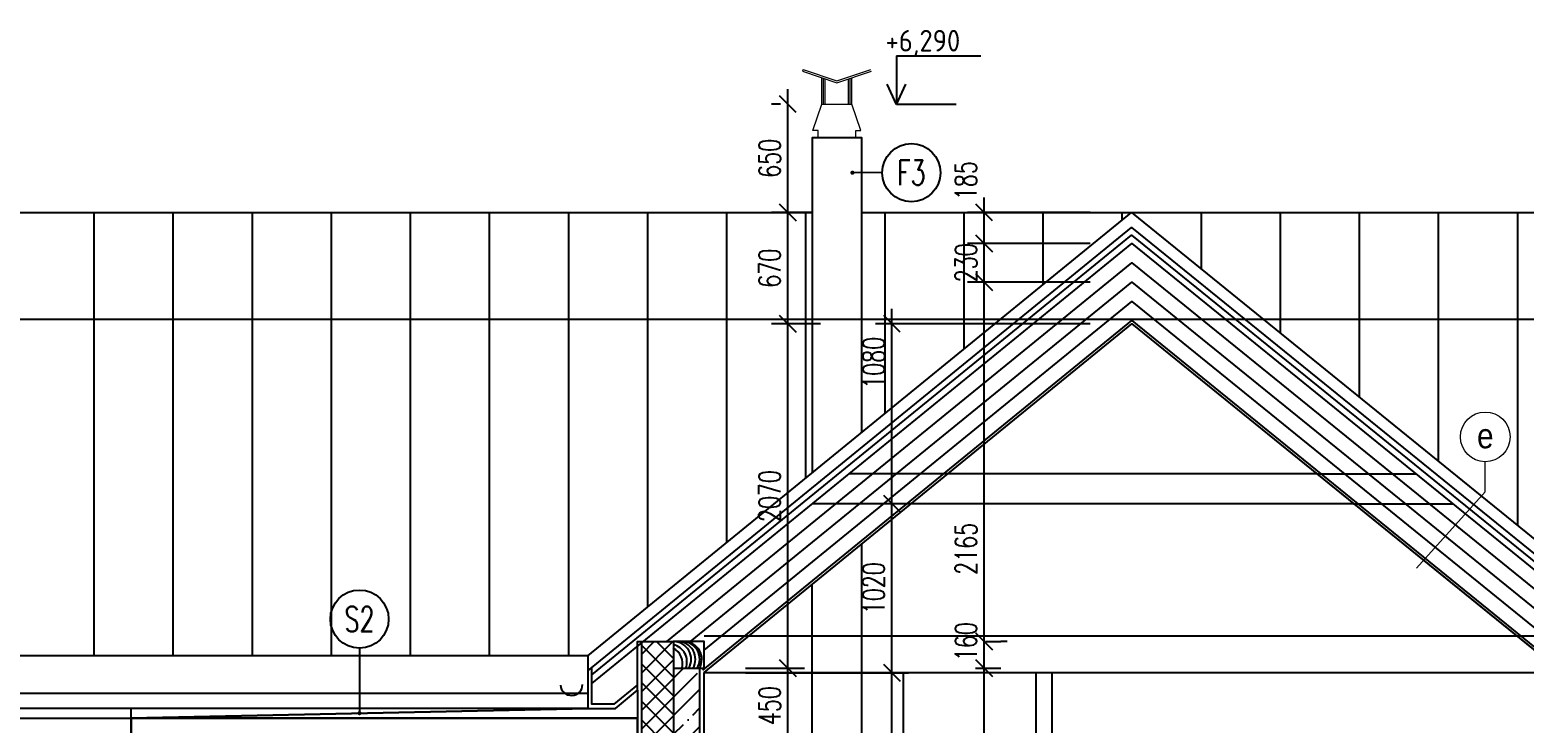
# Model space of a CAD drawing. Header units: millimetres. Extents: x 462666 to 1244237, y 2328025 to 3795663.
# Drawn here: x 1082507 to 1091506, y 2728116 to 2732286 of the extents above; entities that cross this region are included whole.
import ezdxf
from ezdxf.enums import TextEntityAlignment as Align
from ezdxf.lldxf.tags import DXFTag

# ---------------------------------------------------------------- set-up
doc = ezdxf.new("R2010")
doc.units = ezdxf.units.MM
for name, color, linetype in [('IZH_min_REZ', 6, 'BATTING'), ('KOTY', 96, 'Continuous'), ('MUR-POH', 64, 'Continuous'), ('MUR_POH', 64, 'Continuous'), ('MUR_REZ', 3, 'Continuous'), ('MUR_ZAK', 64, 'DASHED'), ('PLO_LIN', 6, 'Continuous'), ('POP_100', 8, 'Continuous'), ('TXT_50', 50, 'Continuous'), ('TXT_50_MIESTN', 7, 'Continuous'), ('ZAK_DIM', 7, 'Continuous')]:
    doc.layers.add(name, color=color, linetype=linetype)
doc.layers.add('NOVE_MUR_YTONG', color=8, linetype='Continuous', lineweight=5)
doc.layers.add('zariadenie_INTERIER_hr_0_15', color=8, linetype='Continuous', lineweight=15)
doc.styles.add('ISOCP.SHX', font='ISOCP.shx', dxfattribs={"height": 150})
doc.styles.add('ROMANS', font='arial.ttf', dxfattribs={"width": 0.85})
doc.styles.add('SIMPLEX', font='SIMPLEX.SHX', dxfattribs={"width": 0.7})
doc.styles.add('SIMPLEX.SHX', font='SIMPLEX.SHX', dxfattribs={"width": 0.7})
doc.linetypes.add('BATTING', pattern='A,0.00254,-2.54,[134,LTYPESHP.SHX,S=2.54,R=0,X=-2.54,Y=0],-5.08,[134,LTYPESHP.SHX,S=2.54,R=180,X=2.54,Y=0],-2.54', length=10.16254)
tags = doc.linetypes.add('DASHED', pattern=[0.75, 0.5, -0.25]).pattern_tags.tags
tags[6:7] = [DXFTag(74, 4), DXFTag(75, 0), DXFTag(340, '0'), DXFTag(46, 1.0), DXFTag(50, 0.0), DXFTag(44, 0.0), DXFTag(45, 0.0)]
tags[4:5] = [DXFTag(74, 4), DXFTag(75, 0), DXFTag(340, '0'), DXFTag(46, 1.0), DXFTag(50, 0.0), DXFTag(44, 0.0), DXFTag(45, 0.0)]
doc.dimstyles.new('PAJO1-studia', dxfattribs={"dimtxt": 160, "dimasz": 100, "dimexe": 100, "dimexo": 250, "dimgap": 45, "dimtad": 1, "dimdec": 0, "dimrnd": 5, "dimtxsty": 'ROMANS', "dimblk": 'OBLIQUE', "dimcen": 200, "dimdle": 90, "dimadec": 0, "dimazin": 0, "dimtfac": 1, "dimtdec": 0, "dimtmove": 1, "dimatfit": 3, "dimfxl": 1, "dimarcsym": 0})

# ---------------------------------------------------------------- blocks, each defined once
blk = doc.blocks.new('_OBLIQUE')
at = {"color": 0, "linetype": 'ByBlock'}
blk.add_line((-0.5, -0.5), (0.5, 0.5), dxfattribs=at)
blk = doc.blocks.new('*D198')
at = {"layer": 'Defpoints', "color": 0}
for p in [(1086567.2, 2728445.7), (1087072.4, 2728445.7), (1086567.2, 2727995.7)]:
    blk.add_point(p, dxfattribs=at)
at = {"layer": 'KOTY', "color": 0, "lineweight": -2}
for p, q in [((1087072.4, 2727905.7), (1087072.4, 2728535.7)), ((1086817.2, 2728445.7), (1087172.4, 2728445.7)), ((1086817.2, 2727995.7), (1087172.4, 2727995.7))]:
    blk.add_line(p, q, dxfattribs=at)
at = {"layer": 'KOTY', "color": 0, "lineweight": -2, "xscale": 100, "yscale": 100, "zscale": 100}
for p, rotation in [((1087072.4, 2728445.7), 90), ((1087072.4, 2727995.7), 270)]:
    blk.add_blockref('_OBLIQUE', p, dxfattribs=dict(at, rotation=rotation))
at = {"layer": 'KOTY', "color": 0, "insert": (1086962.4, 2728220.7), "char_height": 130, "attachment_point": 5, "rotation": 90, "style": 'SIMPLEX'}
blk.add_mtext('450', dxfattribs=at)
blk = doc.blocks.new('*D197')
at = {"layer": 'Defpoints', "color": 0}
for p in [(1087072.4, 2730517.7), (1087517.5, 2730517.7), (1086567.2, 2728445.7)]:
    blk.add_point(p, dxfattribs=at)
at = {"layer": 'KOTY', "color": 0, "lineweight": -2}
for p, q in [((1087072.4, 2728355.7), (1087072.4, 2730607.7)), ((1087267.5, 2730517.7), (1086972.4, 2730517.7)), ((1086817.2, 2728445.7), (1087172.4, 2728445.7))]:
    blk.add_line(p, q, dxfattribs=at)
at = {"layer": 'KOTY', "color": 0, "lineweight": -2, "xscale": 100, "yscale": 100, "zscale": 100}
for p, rotation in [((1087072.4, 2730517.7), 90), ((1087072.4, 2728445.7), 270)]:
    blk.add_blockref('_OBLIQUE', p, dxfattribs=dict(at, rotation=rotation))
at = {"layer": 'KOTY', "color": 0, "insert": (1086962.4, 2729481.7), "char_height": 130, "attachment_point": 5, "rotation": 90, "style": 'SIMPLEX'}
blk.add_mtext('2070', dxfattribs=at)
blk = doc.blocks.new('*D196')
at = {"layer": 'Defpoints', "color": 0}
for p in [(1087072.4, 2731187.6), (1087467.3, 2731187.6), (1087517.5, 2730517.7)]:
    blk.add_point(p, dxfattribs=at)
at = {"layer": 'KOTY', "color": 0, "lineweight": -2}
for p, q in [((1087072.4, 2730427.7), (1087072.4, 2731277.6)), ((1087217.3, 2731187.6), (1086972.4, 2731187.6)), ((1087267.5, 2730517.7), (1086972.4, 2730517.7))]:
    blk.add_line(p, q, dxfattribs=at)
at = {"layer": 'KOTY', "color": 0, "lineweight": -2, "xscale": 100, "yscale": 100, "zscale": 100}
for p, rotation in [((1087072.4, 2731187.6), 90), ((1087072.4, 2730517.7), 270)]:
    blk.add_blockref('_OBLIQUE', p, dxfattribs=dict(at, rotation=rotation))
at = {"layer": 'KOTY', "color": 0, "insert": (1086962.4, 2730852.7), "char_height": 130, "attachment_point": 5, "rotation": 90, "style": 'SIMPLEX'}
blk.add_mtext('670', dxfattribs=at)
blk = doc.blocks.new('*D212')
at = {"layer": 'Defpoints', "color": 0}
for p in [(1087951.1, 2728445.7), (1088254.5, 2728445.7), (1088254.5, 2725395.7)]:
    blk.add_point(p, dxfattribs=at)
at = {"layer": 'KOTY', "color": 0, "lineweight": -2}
for p, q in [((1088254.5, 2725305.7), (1088254.5, 2728535.7)), ((1088201.1, 2728445.7), (1088354.5, 2728445.7)), ((1088004.5, 2725395.7), (1088154.5, 2725395.7))]:
    blk.add_line(p, q, dxfattribs=at)
at = {"layer": 'KOTY', "color": 0, "lineweight": -2, "xscale": 100, "yscale": 100, "zscale": 100}
for p, rotation in [((1088254.5, 2728445.7), 90), ((1088254.5, 2725395.7), 270)]:
    blk.add_blockref('_OBLIQUE', p, dxfattribs=dict(at, rotation=rotation))
at = {"layer": 'KOTY', "color": 0, "insert": (1088144.5, 2726920.7), "char_height": 130, "attachment_point": 5, "rotation": 90, "style": 'SIMPLEX'}
blk.add_mtext('3050', dxfattribs=at)
blk = doc.blocks.new('*D213')
at = {"layer": 'Defpoints', "color": 0}
for p in [(1088143.2, 2728605.7), (1088254.5, 2728605.7), (1087951.1, 2728445.7)]:
    blk.add_point(p, dxfattribs=at)
at = {"layer": 'KOTY', "color": 0, "lineweight": -2}
for p, q in [((1088254.5, 2728355.7), (1088254.5, 2728695.7)), ((1088393.2, 2728605.7), (1088354.5, 2728605.7)), ((1088201.1, 2728445.7), (1088354.5, 2728445.7))]:
    blk.add_line(p, q, dxfattribs=at)
at = {"layer": 'KOTY', "color": 0, "lineweight": -2, "xscale": 100, "yscale": 100, "zscale": 100}
for p, rotation in [((1088254.5, 2728605.7), 90), ((1088254.5, 2728445.7), 270)]:
    blk.add_blockref('_OBLIQUE', p, dxfattribs=dict(at, rotation=rotation))
at = {"layer": 'KOTY', "color": 0, "insert": (1088144.5, 2728605.7), "char_height": 130, "attachment_point": 5, "rotation": 90, "style": 'SIMPLEX'}
blk.add_mtext('160', dxfattribs=at)
blk = doc.blocks.new('*D214')
at = {"layer": 'Defpoints', "color": 0}
for p in [(1088254.5, 2730768.9), (1089142.7, 2730768.9), (1088011.8, 2728605.7)]:
    blk.add_point(p, dxfattribs=at)
at = {"layer": 'KOTY', "color": 0, "lineweight": -2}
for p, q in [((1088254.5, 2728515.7), (1088254.5, 2730858.9)), ((1088892.7, 2730768.9), (1088154.5, 2730768.9)), ((1088261.8, 2728605.7), (1088354.5, 2728605.7))]:
    blk.add_line(p, q, dxfattribs=at)
at = {"layer": 'KOTY', "color": 0, "lineweight": -2, "xscale": 100, "yscale": 100, "zscale": 100}
for p, rotation in [((1088254.5, 2730768.9), 90), ((1088254.5, 2728605.7), 270)]:
    blk.add_blockref('_OBLIQUE', p, dxfattribs=dict(at, rotation=rotation))
at = {"layer": 'KOTY', "color": 0, "insert": (1088144.5, 2729163.9), "char_height": 130, "attachment_point": 5, "rotation": 90, "style": 'SIMPLEX'}
blk.add_mtext('2165', dxfattribs=at)
blk = doc.blocks.new('*D215')
at = {"layer": 'Defpoints', "color": 0}
for p in [(1088254.5, 2731000.8), (1089142.4, 2731000.8), (1089142.7, 2730768.9)]:
    blk.add_point(p, dxfattribs=at)
at = {"layer": 'KOTY', "color": 0, "lineweight": -2}
for p, q in [((1088254.5, 2730678.9), (1088254.5, 2731090.8)), ((1088892.4, 2731000.8), (1088154.5, 2731000.8)), ((1088892.7, 2730768.9), (1088154.5, 2730768.9))]:
    blk.add_line(p, q, dxfattribs=at)
at = {"layer": 'KOTY', "color": 0, "lineweight": -2, "xscale": 100, "yscale": 100, "zscale": 100}
for p, rotation in [((1088254.5, 2731000.8), 90), ((1088254.5, 2730768.9), 270)]:
    blk.add_blockref('_OBLIQUE', p, dxfattribs=dict(at, rotation=rotation))
at = {"layer": 'KOTY', "color": 0, "insert": (1088144.5, 2730884.9), "char_height": 130, "attachment_point": 5, "rotation": 90, "style": 'SIMPLEX'}
blk.add_mtext('230', dxfattribs=at)
blk = doc.blocks.new('*D216')
at = {"layer": 'Defpoints', "color": 0}
for p in [(1088254.5, 2731187.6), (1089142.4, 2731187.6), (1089142.4, 2731000.8)]:
    blk.add_point(p, dxfattribs=at)
at = {"layer": 'KOTY', "color": 0, "lineweight": -2}
for p, q in [((1088254.5, 2730910.8), (1088254.5, 2731277.6)), ((1088892.4, 2731187.6), (1088154.5, 2731187.6)), ((1088892.4, 2731000.8), (1088154.5, 2731000.8))]:
    blk.add_line(p, q, dxfattribs=at)
at = {"layer": 'KOTY', "color": 0, "lineweight": -2, "xscale": 100, "yscale": 100, "zscale": 100}
for p, rotation in [((1088254.5, 2731187.6), 90), ((1088254.5, 2731000.8), 270)]:
    blk.add_blockref('_OBLIQUE', p, dxfattribs=dict(at, rotation=rotation))
at = {"layer": 'KOTY', "color": 0, "insert": (1088143.7, 2731379.3), "char_height": 130, "attachment_point": 5, "rotation": 90, "style": 'SIMPLEX'}
blk.add_mtext('185', dxfattribs=at)
blk = doc.blocks.new('*D219')
at = {"layer": 'Defpoints', "color": 0}
for p in [(1086567.2, 2728418.1), (1087699, 2728418.1), (1087718.6, 2725545.7)]:
    blk.add_point(p, dxfattribs=at)
at = {"layer": 'KOTY', "color": 0, "lineweight": -2}
for p, q in [((1087699, 2725455.7), (1087699, 2728508.1)), ((1086817.2, 2728418.1), (1087799, 2728418.1)), ((1087468.6, 2725545.7), (1087599, 2725545.7))]:
    blk.add_line(p, q, dxfattribs=at)
at = {"layer": 'KOTY', "color": 0, "lineweight": -2, "xscale": 100, "yscale": 100, "zscale": 100}
for p, rotation in [((1087699, 2728418.1), 90), ((1087699, 2725545.7), 270)]:
    blk.add_blockref('_OBLIQUE', p, dxfattribs=dict(at, rotation=rotation))
at = {"layer": 'KOTY', "color": 0, "insert": (1087589, 2726981.9), "char_height": 130, "attachment_point": 5, "rotation": 90, "style": 'SIMPLEX'}
blk.add_mtext('2870', dxfattribs=at)
blk = doc.blocks.new('*D220')
at = {"layer": 'Defpoints', "color": 0}
for p in [(1087699, 2729435.8), (1089146.8, 2729435.8), (1086567.2, 2728418.1)]:
    blk.add_point(p, dxfattribs=at)
at = {"layer": 'KOTY', "color": 0, "lineweight": -2}
for p, q in [((1087699, 2728328.1), (1087699, 2729525.8)), ((1088896.8, 2729435.8), (1087599, 2729435.8)), ((1086817.2, 2728418.1), (1087799, 2728418.1))]:
    blk.add_line(p, q, dxfattribs=at)
at = {"layer": 'KOTY', "color": 0, "lineweight": -2, "xscale": 100, "yscale": 100, "zscale": 100}
for p, rotation in [((1087699, 2729435.8), 90), ((1087699, 2728418.1), 270)]:
    blk.add_blockref('_OBLIQUE', p, dxfattribs=dict(at, rotation=rotation))
at = {"layer": 'KOTY', "color": 0, "insert": (1087589, 2728927), "char_height": 130, "attachment_point": 5, "rotation": 90, "style": 'SIMPLEX'}
blk.add_mtext('1020', dxfattribs=at)
blk = doc.blocks.new('*D221')
at = {"layer": 'Defpoints', "color": 0}
for p in [(1087699, 2730517.7), (1089143.1, 2730517.7), (1089146.8, 2729435.8)]:
    blk.add_point(p, dxfattribs=at)
at = {"layer": 'KOTY', "color": 0, "lineweight": -2}
for p, q in [((1087699, 2729345.8), (1087699, 2730607.7)), ((1088893.1, 2730517.7), (1087599, 2730517.7)), ((1088896.8, 2729435.8), (1087599, 2729435.8))]:
    blk.add_line(p, q, dxfattribs=at)
at = {"layer": 'KOTY', "color": 0, "lineweight": -2, "xscale": 100, "yscale": 100, "zscale": 100}
for p, rotation in [((1087699, 2730517.7), 90), ((1087699, 2729435.8), 270)]:
    blk.add_blockref('_OBLIQUE', p, dxfattribs=dict(at, rotation=rotation))
at = {"layer": 'KOTY', "color": 0, "insert": (1087589, 2730283.2), "char_height": 130, "attachment_point": 5, "rotation": 90, "style": 'SIMPLEX'}
blk.add_mtext('1080', dxfattribs=at)
blk = doc.blocks.new('*D222')
at = {"layer": 'Defpoints', "color": 0}
for p in [(1087072.4, 2731839.6), (1087277.2, 2731839.6), (1087467.3, 2731187.6)]:
    blk.add_point(p, dxfattribs=at)
at = {"layer": 'KOTY', "color": 0, "lineweight": -2}
for p, q in [((1087072.4, 2731097.6), (1087072.4, 2731929.6)), ((1087027.2, 2731839.6), (1086972.4, 2731839.6)), ((1087217.3, 2731187.6), (1086972.4, 2731187.6))]:
    blk.add_line(p, q, dxfattribs=at)
at = {"layer": 'KOTY', "color": 0, "lineweight": -2, "xscale": 100, "yscale": 100, "zscale": 100}
for p, rotation in [((1087072.4, 2731839.6), 90), ((1087072.4, 2731187.6), 270)]:
    blk.add_blockref('_OBLIQUE', p, dxfattribs=dict(at, rotation=rotation))
at = {"layer": 'KOTY', "color": 0, "insert": (1086962.4, 2731513.6), "char_height": 130, "attachment_point": 5, "rotation": 90, "style": 'SIMPLEX'}
blk.add_mtext('650', dxfattribs=at)
blk = doc.blocks.new('KOTA_V_REZ')
for p, q in [((0, 293), (0, 0)), ((0, 293), (508.9, 293)), ((0, 0), (-56.6, 121.3)), ((0, 0), (56.6, 121.3))]:
    blk.add_line(p, q)
at = {"color": 7, "style": 'ISOCP.SHX'}
blk.add_attdef('±0.000', text='', height=120, dxfattribs=at).set_placement((210.4, 383.7), align=Align.MIDDLE_CENTER)

msp = doc.modelspace()

# ---------------------------------------------------------------- hatches: boundary and pattern name
at = {"layer": 'MUR_POH', "linetype": 'ByBlock', "ltscale": 250}
h = msp.add_hatch(dxfattribs=at)
h.set_pattern_fill('ANSI31', color=8, scale=150, angle=45, style=0)
h.set_pattern_definition([(90, (207070.4, -37555.27), (-476.25, 3e-14), [])])
h.paths.add_polyline_path([(1085867.2, 2728520.4), (1067394.7, 2728520.4), (1067394.7, 2731187.6), (1087217.5, 2731187.6), (1087217.5, 2729620.2)])
h.paths.add_polyline_path([(1087517.5, 2729864.5), (1087517.5, 2731187.6), (1089142.2, 2731187.6)])
h.paths.add_polyline_path([(1092417.2, 2728535.3), (1089142.2, 2731187.6), (1092417.2, 2731187.6)])
at = {"layer": 'PLO_LIN'}
h = msp.add_hatch(dxfattribs=at)
h.set_pattern_fill('NET', color=252, scale=25, angle=45, style=0)
h.set_pattern_definition([(45, (0, -12161.794), (-56.1266008, 56.1266008), []), (135, (0, -12161.794), (-56.1266008, -56.1266008), [])])
h.paths.add_polyline_path([(1086192.2, 2727995.7), (1086192.2, 2728605.7), (1086382.2, 2728605.7), (1086382.2, 2727995.7)])
at = {"layer": 'POP_100'}
h = msp.add_hatch(dxfattribs=at)
h.set_pattern_fill('ANSI35', color=8, scale=25, style=0)
h.set_pattern_definition([(45, (0, -12161.8), (-112.2532015, 112.2532015), []), (45, (112.25, -12161.8), (-112.2532015, 112.2532015), [198.4375, -39.6875, 0, -39.6875])])
h.paths.add_polyline_path([(1086542.2, 2727995.7), (1086542.2, 2728445.7), (1086384, 2728445.7), (1086384, 2727995.7)])

# ---------------------------------------------------------------- linework, layer by layer
at = {"layer": 'IZH_min_REZ', "color": 252, "ltscale": 9}
for points in [[(1086344, 2728605.7), (1089142.6, 2730884.9), (1091956.9, 2728605.7)], [(1086567.2, 2728555.3), (1089142.9, 2730653), (1091718.3, 2728567.3)]]:
    msp.add_lwpolyline(points, dxfattribs=at)
at = {"layer": 'MUR-POH', "color": 1, "flags": 128}
msp.add_lwpolyline([(1087517.5, 2729864.5), (1087517.5, 2731637.6), (1087217.5, 2731637.6), (1087217.5, 2729620.2)], dxfattribs=at)
msp.add_lwpolyline([(1086167.2, 2727995.7), (1086167.2, 2728146.1), (1083117.2, 2728146.1), (1083117.2, 2727995.7)], close=True, dxfattribs=at)
at = {"layer": 'MUR_POH', "color": 8, "linetype": 'DASHED', "ltscale": 250}
for p, q in [((1067694.7, 2728295.7), (1085867.2, 2728295.7)), ((1067694.7, 2728145.7), (1086167.2, 2728145.7))]:
    msp.add_line(p, q, dxfattribs=at)
at = {"layer": 'MUR_POH', "color": 3, "flags": 128}
msp.add_lwpolyline([(1085867.2, 2728520.4), (1089142.2, 2731187.6), (1092417.2, 2728535.3)], dxfattribs=at)
at = {"layer": 'MUR_POH', "color": 8, "linetype": 'DASHED', "ltscale": 250, "flags": 128}
msp.add_lwpolyline([(1091717.2, 2728458.8), (1091717.2, 2730543.5), (1067985.1, 2730543.5), (1067985.1, 2726155.4)], dxfattribs=at)
at = {"layer": 'MUR_POH', "color": 3}
msp.add_lwpolyline([(1086567.2, 2728419.9), (1089143.1, 2730517.7), (1091717.2, 2728433.1)], dxfattribs=at)
at = {"layer": 'MUR_POH', "color": 8, "linetype": 'ByBlock', "ltscale": 250, "flags": 128}
msp.add_lwpolyline([(1086167.2, 2728146.1), (1086167.2, 2728145.7), (1083117.2, 2728145.7), (1083117.2, 2728146.1)], close=True, dxfattribs=at)
at = {"layer": 'MUR_POH', "color": 3}
msp.add_arc((1085768.9, 2728348.2), 66.4, 184.07157, 359.62365, dxfattribs=at)
at = {"layer": 'MUR_REZ'}
for p, q in [((1086567.2, 2728419.9), (1089143.1, 2730517.7)), ((1089143.1, 2730517.7), (1091717.2, 2728433.1)), ((1086567.2, 2727995.7), (1086567.2, 2728419.9))]:
    msp.add_line(p, q, dxfattribs=at)
for points in [[(1085867.2, 2728520.4), (1085867.2, 2728204.4), (1086033.4, 2728204.4), (1086167.2, 2728313.4), (1086167.2, 2727995.7)], [(1086167.2, 2727995.7), (1083117.2, 2727995.7), (1083117.2, 2728146.1), (1085867.2, 2728204.4)]]:
    msp.add_lwpolyline(points, dxfattribs=at)
at = {"layer": 'MUR_ZAK', "ltscale": 175, "flags": 128}
for points in [[(1088035.7, 2729615.8), (1087441.8, 2729615.8)], [(1090256.7, 2729615.8), (1090852.6, 2729615.8)], [(1087814.7, 2729435.8), (1087220.8, 2729435.8)], [(1090479, 2729435.8), (1091074.8, 2729435.8)], [(1091717.2, 2728418.1), (1086567.2, 2728418.1)], [(1087767.2, 2728418.1), (1087767.2, 2725545.7)], [(1088567.2, 2725545.7), (1088567.2, 2728418.1)], [(1088663.8, 2725545.7), (1088663.8, 2728418.1)]]:
    msp.add_lwpolyline(points, dxfattribs=at)
at = {"layer": 'MUR_ZAK', "ltscale": 175}
msp.add_lwpolyline([(1091717.2, 2728638.1), (1086567.2, 2728638.1)], dxfattribs=at)
at = {"layer": 'NOVE_MUR_YTONG'}
msp.add_lwpolyline([(1090857.6, 2729047.1), (1091272.1, 2729507.4), (1091272.1, 2729688.2)], dxfattribs=at)
msp.add_circle((1091272.1, 2729837.8), 149.5, dxfattribs=at)
at = {"layer": 'PLO_LIN', "color": 252}
msp.add_line((1086542.2, 2727995.7), (1086542.2, 2728445.7), dxfattribs=at)
for points in [[(1085867.2, 2728204.4), (1067394.7, 2728204.4), (1067394.7, 2731187.6), (1087217.5, 2731187.6)], [(1087517.5, 2731187.6), (1092417.2, 2731187.6), (1092417.2, 2728535.3)], [(1085867.2, 2728430.2), (1089142.3, 2731097.4), (1092417.2, 2728445.3)], [(1085892.2, 2728405.4), (1089142.3, 2731052.3), (1092392.2, 2728420.5)], [(1085892.2, 2728353.8), (1089142.4, 2731000.8), (1092392.2, 2728369)], [(1086486.5, 2728605.7), (1089142.7, 2730768.9), (1092278.5, 2728229.4), (1092392.2, 2728229.4)], [(1086559.6, 2728433.1), (1089143.1, 2730537), (1091717.2, 2728452.4)], [(1090256.7, 2729615.8), (1088035.7, 2729615.8)], [(1090479, 2729435.8), (1087814.7, 2729435.8)], [(1087517.5, 2727729.2), (1087517.5, 2729193.9)], [(1087217.5, 2722745.2), (1087217.5, 2728949.5)], [(1086167.2, 2728313.4), (1086167.2, 2728605.7), (1086192.2, 2728605.7)], [(1085867.2, 2728520.4), (1067394.7, 2728520.4)], [(1086167.2, 2728345.6), (1086024.5, 2728229.4), (1085892.2, 2728229.4), (1085892.2, 2728450.5)], [(1085867.2, 2728204.4), (1083117.2, 2728145.7)], [(1083117.2, 2728146.1), (1083117.2, 2728204.4)]]:
    msp.add_lwpolyline(points, dxfattribs=at)
for points in [[(1086192.2, 2727995.7), (1086192.2, 2728605.7), (1086382.2, 2728605.7), (1086382.2, 2727995.7)], [(1086382.2, 2728605.7), (1086382.2, 2728445.7), (1086567.2, 2728445.7), (1086567.2, 2728605.7)]]:
    msp.add_lwpolyline(points, close=True, dxfattribs=at)
for centre, start, end in [((1086384.2, 2728500.1), 328.94168, 91.12488), ((1086359, 2728484.7), 338.31406, 77.33816), ((1086332.7, 2728472.9), 345.07393, 62.08795), ((1086409.8, 2728500.1), 328.94168, 91.12488), ((1086435.4, 2728500.1), 328.94168, 91.12488), ((1086448.2, 2728500.1), 328.94168, 91.12488)]:
    msp.add_arc(centre, 105.6, start, end, dxfattribs=at)
at = {"layer": 'TXT_50', "color": 252}
for p, q in [((1087640.6, 2731427.3), (1087460.9, 2731427.5)), ((1087460.9, 2731427.3), (1087460.9, 2731427.3)), ((1084492.2, 2728175.3), (1084492.2, 2728175.3))]:
    msp.add_line(p, q, dxfattribs=at)
at = {"layer": 'TXT_50', "color": 252, "const_width": 12.3, "flags": 128}
for points in [[(1087454.5, 2731427.3, 1), (1087467.2, 2731427.3, 1)], [(1084485.8, 2728175.3, -1), (1084498.5, 2728175.3, -1)]]:
    msp.add_lwpolyline(points, format="xyb", close=True, dxfattribs=at)
at = {"layer": 'TXT_50', "color": 252, "flags": 128}
msp.add_lwpolyline([(1084492.2, 2728566), (1084492.2, 2728175.3)], dxfattribs=at)
at = {"layer": 'TXT_50', "color": 252}
for centre in [(1087815.8, 2731427.3), (1084492.2, 2728741.2)]:
    msp.add_circle(centre, 175.2, dxfattribs=at)
at = {"layer": 'ZAK_DIM'}
msp.add_line((1088085.2, 2731837.6), (1087725.9, 2731837.6), dxfattribs=at)
at = {"layer": 'zariadenie_INTERIER_hr_0_15'}
for points in [[(1087163.2, 2732047.4), (1087160, 2732037.9)], [(1087160, 2732037.9), (1087367.5, 2731968.7), (1087575, 2732037.9)], [(1087163.2, 2732047.4), (1087367.5, 2731979.2), (1087571.9, 2732047.4)], [(1087277.2, 2731839.6), (1087277.2, 2731998.8)], [(1087287.2, 2731839.6), (1087287.2, 2731995.5)], [(1087297.2, 2731839.6), (1087297.2, 2731992.2)], [(1087437.9, 2731839.6), (1087437.9, 2731992.2)], [(1087447.9, 2731839.6), (1087447.9, 2731995.5)], [(1087457.9, 2731839.6), (1087457.9, 2731998.8)], [(1087253.4, 2731637.6), (1087253.4, 2731680.6), (1087222.9, 2731680.6), (1087277.2, 2731839.6)], [(1087253.4, 2731637.6), (1087253.4, 2731680.6), (1087222.9, 2731680.6), (1087277.2, 2731839.6)], [(1087277.2, 2731839.6), (1087457.9, 2731839.6)], [(1087277.2, 2731839.6), (1087457.9, 2731839.6)], [(1087481.7, 2731637.6), (1087481.7, 2731680.6), (1087512.2, 2731680.6), (1087457.9, 2731839.6)], [(1087481.7, 2731637.6), (1087481.7, 2731680.6), (1087512.2, 2731680.6), (1087457.9, 2731839.6)]]:
    msp.add_lwpolyline(points, dxfattribs=at)

# ---------------------------------------------------------------- block references
at = {"layer": 'ZAK_DIM'}
ref = msp.add_blockref('KOTA_V_REZ', (1087725.9, 2731837.6), dxfattribs=at)
ref.add_attrib('±0.000', '+6,290', dxfattribs={"height": 130, "style": 'ISOCP.SHX'}).set_placement((1087885.1, 2732221.3), align=Align.MIDDLE_CENTER)

# ---------------------------------------------------------------- texts
at = {"layer": 'TXT_50', "color": 252, "style": 'SIMPLEX.SHX', "width": 0.7}
for s, p in [('F3', (1087815.8, 2731427.3)), ('S2', (1084492.2, 2728741.2))]:
    msp.add_text(s, height=150, dxfattribs=at).set_placement(p, align=Align.MIDDLE_CENTER)
at = {"layer": 'TXT_50_MIESTN', "style": 'ROMANS', "width": 0.85}
msp.add_text('e', height=150, dxfattribs=at).set_placement((1091272.1, 2729768.9), align=Align.CENTER)

# ---------------------------------------------------------------- dimensions: what is measured, and where the dimension line sits
at = {"layer": 'KOTY'}
for base, p1, p2, picture, middle in [((1087072.4, 2731839.6), (1087467.3, 2731187.6), (1087277.2, 2731839.6), '*D222', (1086962.4, 2731513.6)), ((1087072.4, 2731187.6), (1087517.5, 2730517.7), (1087467.3, 2731187.6), '*D196', (1086962.4, 2730852.7)), ((1087072.4, 2730517.7), (1086567.2, 2728445.7), (1087517.5, 2730517.7), '*D197', (1086962.4, 2729481.7)), ((1087699, 2729435.8), (1086567.2, 2728418.1), (1089146.8, 2729435.8), '*D220', (1087589, 2728927)), ((1087072.4, 2728445.7), (1086567.2, 2727995.7), (1086567.2, 2728445.7), '*D198', (1086962.4, 2728220.7)), ((1087699, 2728418.1), (1087718.6, 2725545.7), (1086567.2, 2728418.1), '*D219', (1087589, 2726981.9)), ((1088254.5, 2728445.7), (1088254.5, 2725395.7), (1087951.1, 2728445.7), '*D212', (1088144.5, 2726920.7))]:
    dim = msp.add_linear_dim(base=base, p1=p1, p2=p2, angle=90, dimstyle='PAJO1-studia', override={"dimtxt": 130, "dimtxsty": 'SIMPLEX'}, dxfattribs=at)
    dim.commit()
    dim.dimension.update_dxf_attribs({"geometry": picture, "text_midpoint": middle})
for base, p1, p2, picture, middle in [((1088254.5, 2731187.6), (1089142.4, 2731000.8), (1089142.4, 2731187.6), '*D216', (1088253.7, 2731379.3)), ((1088254.5, 2731000.8), (1089142.7, 2730768.9), (1089142.4, 2731000.8), '*D215', (1088254.5, 2730884.9)), ((1088254.5, 2730768.9), (1088011.8, 2728605.7), (1089142.7, 2730768.9), '*D214', (1088254.5, 2729163.9)), ((1087699, 2730517.7), (1089146.8, 2729435.8), (1089143.1, 2730517.7), '*D221', (1087699, 2730283.2)), ((1088254.5, 2728605.7), (1087951.1, 2728445.7), (1088143.2, 2728605.7), '*D213', (1088254.5, 2728605.7))]:
    dim = msp.add_linear_dim(base=base, p1=p1, p2=p2, angle=90, dimstyle='PAJO1-studia', override={"dimtxt": 130, "dimtxsty": 'SIMPLEX'}, dxfattribs=at)
    dim.commit()
    dim.dimension.update_dxf_attribs({"geometry": picture, "text_midpoint": middle, "dimtype": 160})

doc.saveas('drawing.dxf')
